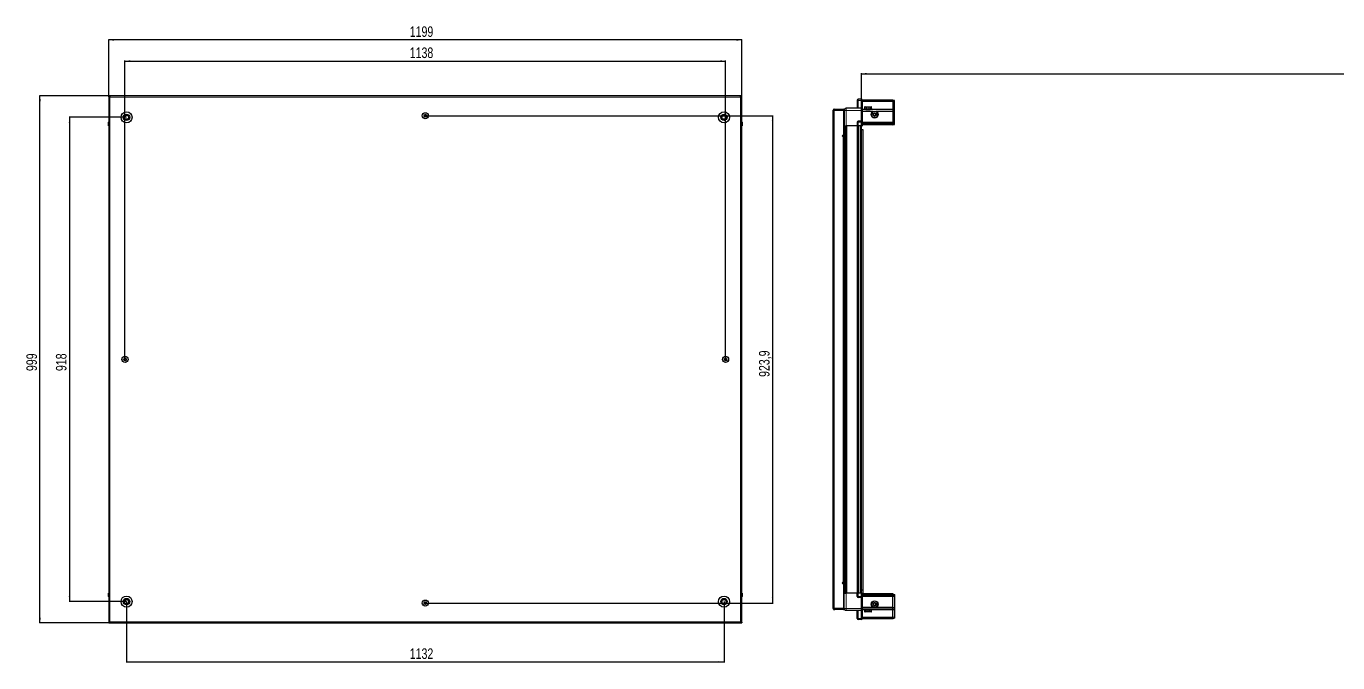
# Model space of a CAD drawing. Header units: millimetres. Extents: x 1315 to 6434, y -1845 to 1872.
# Drawn here: x 1315 to 3800, y 601 to 1808 of the extents above; entities that cross this region are included whole.
import ezdxf

# ---------------------------------------------------------------- set-up
doc = ezdxf.new("R2010")
doc.units = ezdxf.units.MM
doc.layers.add('FORMAT', color=7, linetype='Continuous')
doc.styles.add('SLDTEXTSTYLE0', font='TXT', dxfattribs={"width": 0.75})
doc.dimstyles.new('SLDDIMSTYLE0', dxfattribs={"dimtxt": 20, "dimasz": 10, "dimexe": 0, "dimexo": 0.0625, "dimgap": 5, "dimtad": 2, "dimdec": 1, "dimrnd": 1e-09, "dimzin": 12, "dimdsep": 46, "dimtxsty": 'SLDTEXTSTYLE0', "dimsah": 1, "dimcen": 0.09, "dimadec": 0, "dimazin": 3, "dimtfac": 1, "dimtofl": 0, "dimtmove": 0, "dimatfit": 3, "dimfxl": 0, "dimfrac": 2, "dimtolj": 1, "dimtzin": 12, "dimarcsym": 0})

# ---------------------------------------------------------------- blocks, each defined once
blk = doc.blocks.new('_D')
at = {"layer": 'FORMAT'}
for p, q in [((1471.3, 1675.8), (1339.8, 1675.8)), ((1340.8, 676.8), (1340.8, 1675.8)), ((1471.3, 676.8), (1339.8, 676.8))]:
    blk.add_line(p, q, dxfattribs=at)
for points in [[(1340.8, 1675.8), (1339.3, 1665.8), (1342.4, 1665.8)], [(1340.8, 676.8), (1342.4, 686.8), (1339.3, 686.8)]]:
    blk.add_solid(points, dxfattribs=at)
at = {"layer": 'FORMAT', "insert": (1315, 1154.2), "char_height": 20, "attachment_point": 1, "rotation": 90, "style": 'SLDTEXTSTYLE0'}
blk.add_mtext('999', dxfattribs=at)
blk = doc.blocks.new('_D_1')
at = {"layer": 'FORMAT'}
for p, q in [((1471.3, 1675.8), (1471.3, 1782.8)), ((2670.3, 1781.8), (1471.3, 1781.8)), ((2670.3, 1675.8), (2670.3, 1782.8))]:
    blk.add_line(p, q, dxfattribs=at)
for points in [[(1471.3, 1781.8), (1481.3, 1780.3), (1481.3, 1783.4)], [(2670.3, 1781.8), (2660.3, 1783.4), (2660.3, 1780.3)]]:
    blk.add_solid(points, dxfattribs=at)
at = {"layer": 'FORMAT', "insert": (2041.3, 1807.6), "char_height": 20, "attachment_point": 1, "style": 'SLDTEXTSTYLE0'}
blk.add_mtext('1199', dxfattribs=at)
blk = doc.blocks.new('_D_2')
at = {"layer": 'FORMAT'}
for p, q in [((1504.8, 717.3), (1504.8, 601.8)), ((2636.8, 717.3), (2636.8, 601.8)), ((1504.8, 602.8), (2636.8, 602.8))]:
    blk.add_line(p, q, dxfattribs=at)
for points in [[(1504.8, 602.8), (1514.8, 601.3), (1514.8, 604.4)], [(2636.8, 602.8), (2626.8, 604.4), (2626.8, 601.3)]]:
    blk.add_solid(points, dxfattribs=at)
at = {"layer": 'FORMAT', "insert": (2041.3, 628.6), "char_height": 20, "attachment_point": 1, "style": 'SLDTEXTSTYLE0'}
blk.add_mtext('1132', dxfattribs=at)
blk = doc.blocks.new('_D_3')
at = {"layer": 'FORMAT'}
for p, q in [((1501.8, 1176.3), (1501.8, 1742.8)), ((1501.8, 1741.8), (2639.8, 1741.8)), ((2639.8, 1176.3), (2639.8, 1742.8))]:
    blk.add_line(p, q, dxfattribs=at)
for points in [[(1501.8, 1741.8), (1511.8, 1740.3), (1511.8, 1743.4)], [(2639.8, 1741.8), (2629.8, 1743.4), (2629.8, 1740.3)]]:
    blk.add_solid(points, dxfattribs=at)
at = {"layer": 'FORMAT', "insert": (2041.3, 1767.6), "char_height": 20, "attachment_point": 1, "style": 'SLDTEXTSTYLE0'}
blk.add_mtext('1138', dxfattribs=at)
blk = doc.blocks.new('_D_4')
at = {"layer": 'FORMAT'}
for p, q in [((2070.8, 1638.3), (2729.8, 1638.3)), ((2728.8, 1638.3), (2728.8, 714.5)), ((2070.8, 714.5), (2729.8, 714.5))]:
    blk.add_line(p, q, dxfattribs=at)
for points in [[(2728.8, 1638.3), (2727.3, 1628.3), (2730.4, 1628.3)], [(2728.8, 714.5), (2730.4, 724.5), (2727.3, 724.5)]]:
    blk.add_solid(points, dxfattribs=at)
at = {"layer": 'FORMAT', "insert": (2703, 1143.1), "char_height": 20, "attachment_point": 1, "rotation": 90, "style": 'SLDTEXTSTYLE0'}
blk.add_mtext('923,9', dxfattribs=at)
blk = doc.blocks.new('_D_5')
at = {"layer": 'FORMAT'}
for p, q in [((1504.8, 1635.3), (1395.8, 1635.3)), ((1396.8, 1635.3), (1396.8, 717.3)), ((1504.8, 717.3), (1395.8, 717.3))]:
    blk.add_line(p, q, dxfattribs=at)
for points in [[(1396.8, 1635.3), (1395.3, 1625.3), (1398.4, 1625.3)], [(1396.8, 717.3), (1398.4, 727.3), (1395.3, 727.3)]]:
    blk.add_solid(points, dxfattribs=at)
at = {"layer": 'FORMAT', "insert": (1371, 1154.2), "char_height": 20, "attachment_point": 1, "rotation": 90, "style": 'SLDTEXTSTYLE0'}
blk.add_mtext('918', dxfattribs=at)
blk = doc.blocks.new('_D_6')
at = {"layer": 'FORMAT'}
for p, q in [((2897, 1619.3), (2897, 1718.8)), ((2897, 1717.8), (4997, 1717.8)), ((4997, 1619.3), (4997, 1718.8))]:
    blk.add_line(p, q, dxfattribs=at)
for points in [[(2897, 1717.8), (2907, 1716.3), (2907, 1719.4)], [(4997, 1717.8), (4987, 1719.4), (4987, 1716.3)]]:
    blk.add_solid(points, dxfattribs=at)
at = {"layer": 'FORMAT', "insert": (3917.4, 1743.6), "char_height": 20, "attachment_point": 1, "style": 'SLDTEXTSTYLE0'}
blk.add_mtext('2100', dxfattribs=at)

msp = doc.modelspace()

# ---------------------------------------------------------------- linework, layer by layer
at = {"color": 7, "linetype": 'Continuous', "lineweight": 25}
for p, q in [((1471.32, 1674.32), (1471.32, 1675.82)), ((1473.42, 1675.82), (1471.32, 1675.82)), ((1471.32, 1674.32), (1473.42, 1674.32)), ((1471.32, 1674.32), (1471.32, 1673.72)), ((1471.32, 1673.72), (1471.32, 678.92)), ((1471.32, 1673.72), (1473.42, 1673.72)), ((1473.42, 1675.82), (1473.42, 1673.72)), ((2668.22, 1675.82), (1473.42, 1675.82)), ((2668.22, 1673.72), (2668.22, 1675.82)), ((2670.32, 1675.82), (2668.22, 1675.82)), ((2668.22, 1674.32), (2670.32, 1674.32)), ((2668.22, 1673.72), (2670.32, 1673.72)), ((2670.32, 1674.32), (2670.32, 1675.82)), ((2670.32, 1673.72), (2670.32, 1674.32)), ((2670.32, 678.92), (2670.32, 1673.72)), ((2889.13, 1667.32), (2889.13, 1652.32)), ((2897.13, 1669.32), (2891.13, 1669.32)), ((2897.13, 1669.32), (2897.46, 1669.32)), ((2897.13, 1669.32), (2897.13, 1667.32)), ((2897.13, 1652.52), (2897.13, 1667.32)), ((2897.13, 1652.52), (2897.13, 1667.32)), ((2898.33, 1668.82), (2897.46, 1669.32)), ((2898.33, 1667.32), (2898.33, 1668.82)), ((2956.63, 1667.82), (2898.33, 1667.82)), ((2898.33, 1667.32), (2898.33, 1652.52)), ((2956.63, 1665.32), (2898.33, 1665.32)), ((2956.63, 1667.82), (2956.63, 1665.32)), ((2959.63, 1667.02), (2956.63, 1667.82)), ((2956.63, 1665.32), (2956.63, 1650.82)), ((2959.63, 1665.17), (2956.63, 1665.32)), ((2959.63, 1665.17), (2959.63, 1667.02)), ((2959.63, 1650.82), (2959.63, 1665.17)), ((2843.63, 1643.96), (2843.33, 1643.96)), ((2843.33, 1632.39), (2843.33, 1643.96)), ((2845.13, 1648.47), (2843.63, 1648.47)), ((2843.63, 1647.97), (2843.63, 1648.47)), ((2843.63, 704.67), (2843.63, 1647.97)), ((2845.73, 1649.07), (2845.73, 1650.57)), ((2845.73, 1650.57), (2846.63, 1650.57)), ((2845.73, 1649.07), (2846.63, 1649.07)), ((2845.73, 1648.57), (2863.13, 1648.57)), ((2846.63, 1649.07), (2846.63, 1650.57)), ((2846.63, 1650.57), (2863.13, 1650.57)), ((2846.63, 1649.07), (2863.13, 1649.07)), ((2863.13, 1649.07), (2863.13, 1650.57)), ((2864.63, 1648.57), (2863.13, 1648.57)), ((2863.13, 1648.57), (2863.13, 1601.07)), ((2864.63, 1648.32), (2864.63, 1619.32)), ((2897.13, 1652.32), (2868.13, 1652.32)), ((2897.13, 1652.32), (2897.13, 1652.52)), ((2897.13, 1652.32), (2898.33, 1652.32)), ((2897.13, 1648.32), (2897.13, 1652.32)), ((2897.13, 1628.02), (2897.13, 1648.32)), ((2898.33, 1652.52), (2898.33, 1652.32)), ((2898.33, 1652.32), (2898.33, 1648.32)), ((2956.63, 1649.82), (2898.33, 1649.82)), ((2898.33, 1648.32), (2898.33, 1628.02)), ((2919.63, 1646.32), (2898.33, 1646.32)), ((2903.13, 1654.22), (2903.13, 1651.82)), ((2903.13, 1651.82), (2903.13, 1651.32)), ((2903.13, 1651.32), (2903.26, 1651.32)), ((2903.45, 1651.82), (2903.26, 1651.82)), ((2903.26, 1651.82), (2903.26, 1651.32)), ((2903.26, 1651.32), (2903.45, 1651.32)), ((2903.45, 1651.82), (2903.45, 1651.32)), ((2903.45, 1651.32), (2903.98, 1651.32)), ((2903.93, 1655.02), (2911.09, 1655.02)), ((2904.38, 1651.82), (2903.98, 1651.82)), ((2903.98, 1651.82), (2903.98, 1651.32)), ((2903.98, 1651.32), (2904.38, 1651.32)), ((2904.38, 1651.82), (2904.38, 1651.32)), ((2904.38, 1651.32), (2905.25, 1651.32)), ((2905.23, 1651.32), (2905.23, 1651.22)), ((2905.23, 1651.22), (2914.03, 1651.22)), ((2905.82, 1651.82), (2905.25, 1651.82)), ((2905.25, 1651.82), (2905.25, 1651.32)), ((2905.25, 1651.32), (2905.82, 1651.32)), ((2905.63, 1650.82), (2906.32, 1650.34)), ((2905.63, 1650.82), (2910.66, 1650.82)), ((2906.32, 1650.34), (2905.63, 1649.86)), ((2905.63, 1649.86), (2905.63, 1649.82)), ((2905.63, 1649.86), (2910.66, 1649.86)), ((2905.82, 1651.82), (2905.82, 1651.32)), ((2905.82, 1651.32), (2906.95, 1651.32)), ((2906.32, 1650.34), (2910.48, 1650.34)), ((2907.64, 1651.82), (2906.95, 1651.82)), ((2906.95, 1651.82), (2906.95, 1651.32)), ((2906.95, 1651.32), (2907.64, 1651.32)), ((2907.64, 1651.82), (2907.64, 1651.32)), ((2907.64, 1651.32), (2908.91, 1651.32)), ((2909.65, 1651.82), (2908.91, 1651.82)), ((2908.91, 1651.82), (2908.91, 1651.32)), ((2908.91, 1651.32), (2909.14, 1651.32)), ((2909.14, 1651.82), (2909.14, 1651.32)), ((2909.64, 1651.82), (2909.64, 1651.32)), ((2909.64, 1651.32), (2909.65, 1651.32)), ((2909.65, 1651.82), (2909.65, 1651.32)), ((2909.65, 1651.32), (2910.94, 1651.32)), ((2910.48, 1650.34), (2912.94, 1650.34)), ((2910.66, 1650.82), (2913.63, 1650.82)), ((2910.66, 1649.86), (2913.63, 1649.86)), ((2911.65, 1651.82), (2910.94, 1651.82)), ((2910.94, 1651.82), (2910.94, 1651.32)), ((2911, 1651.82), (2911, 1651.32)), ((2911, 1651.32), (2911.65, 1651.32)), ((2911.09, 1655.02), (2915.33, 1655.02)), ((2911.65, 1651.82), (2911.65, 1651.32)), ((2911.65, 1651.32), (2912.84, 1651.32)), ((2913.46, 1651.82), (2912.84, 1651.82)), ((2912.84, 1651.82), (2912.84, 1651.32)), ((2912.84, 1651.32), (2913.46, 1651.32)), ((2912.94, 1650.34), (2913.63, 1650.82)), ((2913.63, 1649.86), (2912.94, 1650.34)), ((2913.46, 1651.82), (2913.46, 1651.32)), ((2913.46, 1651.32), (2914.43, 1651.32)), ((2913.63, 1649.82), (2913.63, 1649.86)), ((2914.03, 1651.22), (2914.03, 1651.32)), ((2914.9, 1651.82), (2914.43, 1651.82)), ((2914.43, 1651.82), (2914.43, 1651.32)), ((2914.43, 1651.32), (2914.9, 1651.32)), ((2914.9, 1651.82), (2914.9, 1651.32)), ((2914.9, 1651.32), (2915.55, 1651.32)), ((2915.82, 1651.82), (2915.55, 1651.82)), ((2915.55, 1651.82), (2915.55, 1651.32)), ((2915.55, 1651.32), (2915.82, 1651.32)), ((2915.82, 1651.82), (2915.82, 1651.32)), ((2915.82, 1651.32), (2916.09, 1651.32)), ((2916.13, 1651.82), (2916.09, 1651.82)), ((2916.09, 1651.82), (2916.09, 1651.32)), ((2916.09, 1651.32), (2916.13, 1651.32)), ((2916.13, 1651.82), (2916.13, 1654.22)), ((2916.13, 1651.82), (2916.13, 1651.32)), ((2956.63, 1646.32), (2924.63, 1646.32)), ((2956.63, 1650.82), (2956.63, 1649.82)), ((2956.63, 1649.82), (2956.63, 1646.32)), ((2959.63, 1649.02), (2956.63, 1649.82)), ((2956.63, 1646.32), (2956.63, 1625.82)), ((2956.63, 1646.32), (2959.63, 1645.99)), ((2959.63, 1649.02), (2959.63, 1650.82)), ((2959.63, 1645.99), (2959.63, 1649.02)), ((2959.63, 1625.82), (2959.63, 1645.99)), ((1470.82, 1625.82), (1470.82, 1619.32)), ((1470.82, 1619.32), (1470.82, 1625.82)), ((1470.82, 1619.32), (1470.82, 1619.32)), ((1471.32, 1619.32), (1470.82, 1619.32)), ((1470.97, 1619.32), (1470.97, 733.32)), ((2670.32, 1627.15), (2670.32, 1627.15)), ((2670.32, 1619.32), (2670.82, 1619.32)), ((2670.67, 733.32), (2670.67, 1619.32)), ((2670.82, 1625.82), (2670.82, 1619.32)), ((2670.82, 1619.32), (2670.82, 1625.82)), ((2670.82, 1619.32), (2670.82, 1619.32)), ((2670.82, 1619.32), (2670.82, 1619.32)), ((2843.33, 1632.39), (2843.63, 1632.39)), ((2863.13, 1622.07), (2864.63, 1622.07)), ((2864.63, 1619.32), (2863.13, 1619.32)), ((2865.28, 733.32), (2865.28, 1619.32)), ((2867.07, 1619.32), (2867.07, 733.32)), ((2867.1, 1619.32), (2867.1, 733.32)), ((2889.13, 1619.32), (2868.13, 1619.32)), ((2889.13, 1625.82), (2889.13, 1619.32)), ((2889.13, 1619.32), (2891.13, 1619.32)), ((2889.78, 733.32), (2889.78, 1619.32)), ((2897.13, 1627.82), (2891.13, 1627.82)), ((2897.13, 1619.32), (2891.13, 1619.32)), ((2896.98, 733.32), (2896.98, 1619.32)), ((2897.13, 1627.82), (2897.13, 1628.02)), ((2897.13, 1627.82), (2897.13, 1625.82)), ((2897.13, 1627.82), (2898.33, 1627.82)), ((2897.13, 1619.32), (2897.13, 1625.82)), ((2897.13, 1619.32), (2897.13, 1625.82)), ((2897.13, 1619.32), (2897.46, 1619.32)), ((2897.13, 1619.32), (2897.13, 1619.32)), ((2897.46, 1619.32), (2897.46, 1625.82)), ((2898.33, 1619.32), (2897.46, 1619.32)), ((2897.46, 1619.32), (2897.46, 1619.32)), ((2898.33, 1628.02), (2898.33, 1627.82)), ((2898.33, 1627.15), (2898.33, 1627.82)), ((2898.33, 1627.15), (2898.33, 1619.32)), ((2956.63, 1624.82), (2898.33, 1624.82)), ((2956.63, 1623.82), (2898.33, 1623.82)), ((2956.63, 1622.32), (2898.33, 1622.32)), ((2956.63, 1620.82), (2898.33, 1620.82)), ((2956.63, 1625.82), (2956.63, 1624.82)), ((2956.63, 1624.82), (2956.63, 1623.82)), ((2956.63, 1624.82), (2959.63, 1624.02)), ((2956.63, 1623.82), (2956.63, 1622.32)), ((2956.63, 1623.82), (2959.63, 1623.28)), ((2956.63, 1622.32), (2959.63, 1622.78)), ((2956.63, 1622.32), (2956.63, 1620.82)), ((2956.63, 1620.82), (2959.63, 1621.63)), ((2959.63, 1624.02), (2959.63, 1625.82)), ((2959.63, 1623.28), (2959.63, 1624.02)), ((2959.63, 1622.78), (2959.63, 1623.28)), ((2959.63, 1621.63), (2959.63, 1622.78)), ((2863.13, 1601.07), (2861.78, 1601.07)), ((2861.78, 1599.07), (2862.53, 1599.07)), ((2862.53, 1599.07), (2864.63, 1599.07)), ((2864.63, 1599.07), (2864.63, 753.57)), ((2896.98, 1612.32), (2899.48, 1612.32)), ((2899.48, 1612.32), (2899.48, 738.82)), ((2843.63, 1182.11), (2843.33, 1182.11)), ((2843.33, 1170.54), (2843.33, 1182.11)), ((2843.33, 1170.54), (2843.63, 1170.54)), ((2865.13, 1185.82), (2865.13, 1166.82)), ((2862.53, 753.57), (2861.78, 753.57)), ((2861.78, 751.57), (2863.13, 751.57)), ((2864.63, 753.57), (2862.53, 753.57)), ((2863.13, 751.57), (2863.13, 704.07)), ((1470.82, 733.32), (1470.82, 733.32)), ((1470.82, 726.82), (1470.82, 733.32)), ((1470.82, 733.32), (1470.82, 733.32)), ((1470.82, 733.32), (1470.82, 726.82)), ((1471.32, 733.32), (1470.82, 733.32)), ((1471.32, 725.5), (1471.32, 725.5)), ((2670.32, 733.32), (2670.82, 733.32)), ((2670.82, 733.32), (2670.82, 733.32)), ((2670.82, 726.82), (2670.82, 733.32)), ((2670.82, 733.32), (2670.82, 726.82)), ((2864.63, 733.32), (2863.13, 733.32)), ((2864.63, 730.57), (2863.13, 730.57)), ((2864.63, 704.32), (2864.63, 733.32)), ((2889.13, 733.32), (2868.13, 733.32)), ((2889.13, 726.82), (2889.13, 733.32)), ((2889.13, 733.32), (2891.13, 733.32)), ((2897.13, 733.32), (2891.13, 733.32)), ((2897.13, 724.82), (2891.13, 724.82)), ((2899.48, 738.82), (2896.98, 738.82)), ((2897.13, 726.82), (2897.13, 733.32)), ((2897.13, 733.32), (2897.46, 733.32)), ((2897.13, 726.82), (2897.13, 724.82)), ((2897.13, 726.82), (2897.13, 724.82)), ((2897.13, 724.82), (2898.33, 724.82)), ((2897.13, 724.62), (2897.13, 724.82)), ((2897.13, 704.32), (2897.13, 724.62)), ((2897.46, 726.82), (2897.46, 733.32)), ((2897.46, 733.32), (2898.33, 733.32)), ((2898.33, 733.32), (2898.33, 725.5)), ((2956.63, 731.82), (2898.33, 731.82)), ((2956.63, 730.32), (2898.33, 730.32)), ((2956.63, 728.82), (2898.33, 728.82)), ((2956.63, 727.82), (2898.33, 727.82)), ((2898.33, 724.82), (2898.33, 725.5)), ((2898.33, 724.82), (2898.33, 724.62)), ((2898.33, 724.62), (2898.33, 704.32)), ((2899.48, 738.82), (2899.48, 731.82)), ((2956.63, 730.32), (2956.63, 731.82)), ((2956.63, 731.82), (2959.63, 731.02)), ((2956.63, 728.82), (2956.63, 730.32)), ((2956.63, 730.32), (2959.63, 729.87)), ((2956.63, 728.82), (2959.63, 729.37)), ((2956.63, 727.82), (2956.63, 728.82)), ((2956.63, 727.82), (2959.63, 728.63)), ((2956.63, 726.82), (2956.63, 727.82)), ((2956.63, 706.32), (2956.63, 726.82)), ((2959.63, 731.02), (2959.63, 729.87)), ((2959.63, 729.87), (2959.63, 729.37)), ((2959.63, 729.37), (2959.63, 728.63)), ((2959.63, 728.63), (2959.63, 726.82)), ((2959.63, 726.82), (2959.63, 706.66)), ((2843.63, 720.26), (2843.33, 720.26)), ((2843.33, 710.58), (2843.33, 720.26)), ((2843.33, 708.69), (2843.33, 710.58)), ((2843.33, 708.69), (2843.63, 708.69)), ((2843.63, 704.17), (2843.63, 704.67)), ((2845.13, 704.17), (2843.63, 704.17)), ((2863.13, 704.07), (2845.73, 704.07)), ((2845.73, 703.57), (2845.73, 702.07)), ((2845.73, 703.57), (2846.63, 703.57)), ((2845.73, 702.07), (2846.63, 702.07)), ((2846.63, 703.57), (2846.63, 702.07)), ((2863.13, 703.57), (2846.63, 703.57)), ((2863.13, 702.07), (2846.63, 702.07)), ((2863.13, 704.07), (2864.63, 704.07)), ((2863.13, 703.57), (2863.13, 702.07)), ((2897.13, 700.32), (2868.13, 700.32)), ((2889.13, 685.32), (2889.13, 700.32)), ((2897.13, 700.32), (2897.13, 704.32)), ((2897.13, 700.32), (2898.33, 700.32)), ((2897.13, 700.12), (2897.13, 700.32)), ((2897.13, 685.32), (2897.13, 700.12)), ((2919.63, 706.32), (2898.33, 706.32)), ((2898.33, 704.32), (2898.33, 700.32)), ((2956.63, 702.82), (2898.33, 702.82)), ((2898.33, 700.32), (2898.33, 700.12)), ((2898.33, 700.12), (2898.33, 685.32)), ((2903.13, 701.32), (2903.13, 698.42)), ((2903.22, 701.32), (2903.13, 701.32)), ((2903.22, 700.82), (2903.22, 701.32)), ((2903.39, 701.32), (2903.22, 701.32)), ((2903.22, 700.82), (2903.39, 700.82)), ((2903.39, 700.82), (2903.39, 701.32)), ((2903.88, 701.32), (2903.39, 701.32)), ((2903.88, 700.82), (2903.88, 701.32)), ((2904.26, 701.32), (2903.88, 701.32)), ((2903.88, 700.82), (2904.26, 700.82)), ((2904.08, 697.62), (2903.93, 697.62)), ((2915.33, 697.62), (2904.08, 697.62)), ((2904.26, 700.82), (2904.26, 701.32)), ((2905.1, 701.32), (2904.26, 701.32)), ((2905.1, 700.82), (2905.1, 701.32)), ((2905.66, 701.32), (2905.1, 701.32)), ((2905.1, 700.82), (2905.66, 700.82)), ((2905.23, 701.42), (2905.23, 701.32)), ((2910.62, 701.42), (2905.23, 701.42)), ((2905.63, 702.82), (2905.63, 702.79)), ((2905.63, 702.79), (2906.32, 702.31)), ((2905.73, 702.79), (2905.63, 702.79)), ((2906.32, 702.31), (2905.63, 701.82)), ((2905.73, 701.82), (2905.63, 701.82)), ((2905.66, 700.82), (2905.66, 701.32)), ((2906.76, 701.32), (2905.66, 701.32)), ((2913.63, 702.79), (2905.73, 702.79)), ((2913.63, 701.82), (2905.73, 701.82)), ((2906.4, 702.31), (2906.32, 702.31)), ((2912.94, 702.31), (2906.4, 702.31)), ((2906.76, 700.82), (2906.76, 701.32)), ((2907.44, 701.32), (2906.76, 701.32)), ((2906.76, 700.82), (2907.44, 700.82)), ((2907.44, 700.82), (2907.44, 701.32)), ((2908.71, 701.32), (2907.44, 701.32)), ((2908.71, 700.82), (2908.71, 701.32)), ((2909, 701.32), (2908.71, 701.32)), ((2908.71, 700.82), (2909.44, 700.82)), ((2909, 700.82), (2909, 701.32)), ((2909.44, 700.82), (2909.44, 701.32)), ((2910.74, 701.32), (2909.44, 701.32)), ((2914.03, 701.42), (2910.62, 701.42)), ((2910.74, 700.82), (2910.74, 701.32)), ((2910.74, 700.82), (2911.46, 700.82)), ((2910.87, 700.82), (2910.87, 701.32)), ((2911.46, 701.32), (2910.87, 701.32)), ((2911.46, 700.82), (2911.46, 701.32)), ((2912.66, 701.32), (2911.46, 701.32)), ((2912.66, 700.82), (2912.66, 701.32)), ((2913.3, 701.32), (2912.66, 701.32)), ((2912.66, 700.82), (2913.3, 700.82)), ((2912.94, 702.31), (2913.63, 702.79)), ((2913.63, 701.82), (2912.94, 702.31)), ((2913.3, 700.82), (2913.3, 701.32)), ((2914.29, 701.32), (2913.3, 701.32)), ((2913.63, 702.79), (2913.63, 702.82)), ((2914.03, 701.32), (2914.03, 701.42)), ((2914.29, 700.82), (2914.29, 701.32)), ((2914.77, 701.32), (2914.29, 701.32)), ((2914.29, 700.82), (2914.77, 700.82)), ((2914.77, 700.82), (2914.77, 701.32)), ((2915.46, 701.32), (2914.77, 701.32)), ((2915.46, 700.82), (2915.46, 701.32)), ((2915.75, 701.32), (2915.46, 701.32)), ((2915.46, 700.82), (2915.75, 700.82)), ((2915.75, 700.82), (2915.75, 701.32)), ((2916.06, 701.32), (2915.75, 701.32)), ((2916.06, 700.82), (2916.06, 701.32)), ((2916.12, 701.32), (2916.06, 701.32)), ((2916.06, 700.82), (2916.12, 700.82)), ((2916.12, 700.82), (2916.12, 701.32)), ((2916.13, 701.32), (2916.12, 701.32)), ((2916.13, 698.42), (2916.13, 701.32)), ((2956.63, 706.32), (2924.63, 706.32)), ((2956.63, 706.32), (2959.63, 706.66)), ((2956.63, 702.82), (2956.63, 706.32)), ((2959.63, 703.63), (2956.63, 702.82)), ((2956.63, 701.82), (2956.63, 702.82)), ((2956.63, 687.32), (2956.63, 701.82)), ((2959.63, 706.66), (2959.63, 703.63)), ((2959.63, 703.63), (2959.63, 701.82)), ((2959.63, 701.82), (2959.63, 687.48)), ((1473.42, 678.92), (1471.32, 678.92)), ((1471.32, 678.92), (1471.32, 678.32)), ((1471.32, 678.32), (1471.32, 676.82)), ((1473.42, 678.32), (1471.32, 678.32)), ((1471.32, 676.82), (1473.42, 676.82)), ((1473.42, 678.92), (1473.42, 676.82)), ((1473.42, 676.82), (2668.22, 676.82)), ((2670.32, 678.92), (2668.22, 678.92)), ((2668.22, 676.82), (2668.22, 678.92)), ((2670.32, 678.32), (2668.22, 678.32)), ((2668.22, 676.82), (2670.32, 676.82)), ((2670.32, 678.32), (2670.32, 678.92)), ((2670.32, 678.32), (2670.32, 676.82)), ((2897.13, 683.32), (2891.13, 683.32)), ((2897.13, 685.32), (2897.13, 683.32)), ((2897.13, 683.32), (2897.46, 683.32)), ((2897.13, 683.32), (2897.46, 683.32)), ((2897.13, 683.32), (2897.13, 683.32)), ((2897.46, 683.32), (2898.33, 683.82)), ((2897.46, 683.32), (2898.33, 683.82)), ((2956.63, 687.32), (2898.33, 687.32)), ((2898.33, 683.82), (2898.33, 685.32)), ((2956.63, 684.82), (2898.33, 684.82)), ((2959.63, 687.48), (2956.63, 687.32)), ((2956.63, 684.82), (2956.63, 687.32)), ((2959.63, 685.63), (2956.63, 684.82)), ((2959.63, 687.48), (2959.63, 685.63))]:
    msp.add_line(p, q, dxfattribs=at)
at = {"color": 8, "linetype": 'Continuous', "lineweight": 18}
for p, q in [((2668.22, 1673.72), (1473.42, 1673.72)), ((1473.42, 1673.72), (1473.42, 678.92)), ((2668.22, 678.92), (2668.22, 1673.72)), ((2891.13, 1667.32), (2889.13, 1667.32)), ((2891.13, 1667.32), (2891.13, 1669.32)), ((2891.13, 1652.32), (2891.13, 1667.32)), ((2897.13, 1667.32), (2891.13, 1667.32)), ((2897.13, 1667.32), (2898.33, 1667.32)), ((2845.73, 1648.57), (2845.73, 704.07)), ((2868.13, 1619.32), (2868.13, 1648.32)), ((2897.13, 1648.32), (2868.13, 1648.32)), ((2897.13, 1652.52), (2898.33, 1652.52)), ((2897.13, 1648.32), (2898.33, 1648.32)), ((2905.63, 1650.82), (2898.33, 1650.82)), ((2903.13, 1654.22), (2911.3, 1654.22)), ((2911.3, 1654.22), (2916.13, 1654.22)), ((2956.63, 1650.82), (2913.63, 1650.82)), ((2959.63, 1650.82), (2956.63, 1650.82)), ((1471.32, 1625.82), (1470.82, 1625.82)), ((2670.32, 1625.82), (2670.82, 1625.82)), ((2864.63, 1599.07), (2864.63, 1619.32)), ((2865.86, 1619.32), (2865.86, 733.32)), ((2868.31, 733.32), (2868.31, 1619.32)), ((2869.72, 1619.32), (2869.72, 733.32)), ((2889.13, 1625.82), (2891.13, 1625.82)), ((2889.13, 733.32), (2889.13, 1619.32)), ((2891.13, 1625.82), (2891.13, 1627.82)), ((2891.13, 1619.32), (2891.13, 1625.82)), ((2897.13, 1625.82), (2891.13, 1625.82)), ((2891.78, 733.32), (2891.78, 1619.32)), ((2894.98, 733.32), (2894.98, 1619.32)), ((2897.13, 1628.02), (2898.33, 1628.02)), ((2897.13, 1625.82), (2897.46, 1625.82)), ((2897.13, 1619.32), (2897.46, 1619.32)), ((2956.63, 1625.82), (2898.33, 1625.82)), ((2956.63, 1625.82), (2959.63, 1625.82)), ((2862.53, 753.57), (2862.53, 1599.07)), ((2864.63, 733.32), (2864.63, 753.57)), ((1471.32, 726.82), (1470.82, 726.82)), ((2670.32, 726.82), (2670.82, 726.82)), ((2868.13, 733.32), (2868.13, 704.32)), ((2889.13, 726.82), (2891.13, 726.82)), ((2891.13, 733.32), (2891.13, 726.82)), ((2891.13, 726.82), (2891.13, 724.82)), ((2897.13, 726.82), (2891.13, 726.82)), ((2897.13, 726.82), (2897.46, 726.82)), ((2898.33, 724.62), (2897.13, 724.62)), ((2956.63, 726.82), (2898.33, 726.82)), ((2956.63, 726.82), (2959.63, 726.82)), ((2897.13, 704.32), (2868.13, 704.32)), ((2891.13, 700.32), (2891.13, 685.32)), ((2897.13, 704.32), (2898.33, 704.32)), ((2898.33, 700.12), (2897.13, 700.12)), ((2905.63, 701.82), (2898.33, 701.82)), ((2903.3, 698.42), (2903.13, 698.42)), ((2916.13, 698.42), (2903.3, 698.42)), ((2956.63, 701.82), (2913.63, 701.82)), ((2959.63, 701.82), (2956.63, 701.82)), ((1473.42, 678.92), (2668.22, 678.92)), ((2891.13, 685.32), (2889.13, 685.32)), ((2897.13, 685.32), (2891.13, 685.32)), ((2891.13, 685.32), (2891.13, 683.32)), ((2897.13, 685.32), (2898.33, 685.32))]:
    msp.add_line(p, q, dxfattribs=at)
at = {"color": 7, "linetype": 'Continuous', "lineweight": 25}
for centre, radius in [((1504.82, 1635.32), 10.5), ((1504.82, 1635.32), 6), ((2070.82, 1638.17), 5.79), ((2070.82, 1638.17), 1.85), ((2636.82, 1635.32), 10.5), ((2636.82, 1635.32), 6), ((2922.13, 1640.32), 6.5), ((2922.13, 1640.32), 3.46), ((1504.82, 1635.32), 3.9), ((2636.82, 1635.32), 3.9), ((1501.97, 1176.32), 5.79), ((1501.97, 1176.32), 1.85), ((2639.67, 1176.32), 5.79), ((2639.67, 1176.32), 1.85), ((1504.82, 717.32), 10.5), ((1504.82, 717.32), 6), ((1504.82, 717.32), 3.9), ((2636.82, 717.32), 10.5), ((2636.82, 717.32), 6), ((2636.82, 717.32), 3.9), ((2070.82, 714.47), 5.79), ((2070.82, 714.47), 1.85), ((2922.13, 712.32), 6.5), ((2922.13, 712.32), 3.46)]:
    msp.add_circle(centre, radius, dxfattribs=at)
at = {"color": 8, "linetype": 'Continuous', "lineweight": 18}
for centre in [(2922.13, 1640.32), (2922.13, 712.32)]:
    msp.add_circle(centre, 5.7, dxfattribs=at)
at = {"color": 7, "linetype": 'Continuous', "lineweight": 25}
for centre, radius, start, end in [((2891.13, 1667.32), 2, 90, 180), ((2845.63, 1648.07), 0.5, 90, 117.52901), ((2863.03, 1648.47), 0.6, 9.59407, 90), ((2863.03, 1648.47), 2.1, 32.2369, 87.2706), ((2903.93, 1654.22), 0.8, 90, 180), ((2905.23, 1650.82), 0.4, 0, 90), ((2914.03, 1650.82), 0.4, 90, 180), ((2915.33, 1654.22), 0.8, 0, 90), ((2922.13, 1640.32), 2.5, 161.00659, 221.00659), ((2922.13, 1640.32), 2.5, 101.00659, 161.00659), ((2922.13, 1640.32), 2.5, 41.00659, 101.00659), ((2922.13, 1640.32), 2.5, 341.00659, 41.00659), ((1472.82, 1625.82), 2, 138.57492, 180), ((1472.82, 1625.82), 2, 138.59038, 180), ((1504.82, 1635.32), 4.62, 120, 180), ((1504.82, 1635.32), 4.62, 180, 240), ((1504.82, 1635.32), 4.62, 60, 120), ((1504.82, 1635.32), 4.62, 240, 300), ((1504.82, 1635.32), 4.62, 360, 60), ((1504.82, 1635.32), 4.62, 300, 360), ((2636.82, 1635.32), 4.62, 120, 180), ((2636.82, 1635.32), 4.62, 180, 240), ((2636.82, 1635.32), 4.62, 60, 120), ((2636.82, 1635.32), 4.62, 240, 300), ((2636.82, 1635.32), 4.62, 360, 60), ((2636.82, 1635.32), 4.62, 300, 360), ((2668.82, 1625.82), 2, 33.78451, 41.40962), ((2668.82, 1625.82), 2, 0, 41.40962), ((2668.82, 1625.82), 2, 360, 19.56674), ((2891.13, 1625.82), 2, 90, 180), ((2894.48, 1621.97), 5, 300, 346.70293), ((2922.13, 1640.32), 2.5, 221.00659, 281.00659), ((2922.13, 1640.32), 2.5, 281.00659, 341.00659), ((2861.78, 1600.07), 1, 90, 270), ((2862.13, 1185.82), 3, 0, 33.55731), ((2862.13, 1166.82), 3, 326.44269, 0), ((2861.78, 752.57), 1, 90, 270), ((1472.82, 726.82), 2, 180, 199.56674), ((1472.82, 726.82), 2, 180, 221.40962), ((1472.82, 726.82), 2, 213.78451, 221.40962), ((1504.82, 717.32), 4.62, 120, 180), ((1504.82, 717.32), 4.62, 60, 120), ((1504.82, 717.32), 4.62, 360, 60), ((2636.82, 717.32), 4.62, 120, 180), ((2636.82, 717.32), 4.62, 60, 120), ((2636.82, 717.32), 4.62, 360, 60), ((2668.82, 726.82), 2, 318.59038, 0), ((2891.13, 726.82), 2, 180, 270), ((1504.82, 717.32), 4.62, 180, 240), ((1504.82, 717.32), 4.62, 240, 300), ((1504.82, 717.32), 4.62, 300, 360), ((2636.82, 717.32), 4.62, 180, 240), ((2636.82, 717.32), 4.62, 240, 300), ((2636.82, 717.32), 4.62, 300, 360), ((2845.63, 704.57), 0.5, 243.29122, 270), ((2863.03, 704.17), 0.6, 270, 350.40593), ((2863.03, 704.17), 2.1, 272.7294, 327.8305), ((2903.93, 698.42), 0.8, 180, 270), ((2905.23, 701.82), 0.4, 270, 0), ((2914.03, 701.82), 0.4, 180, 270), ((2915.33, 698.42), 0.8, 270, 0), ((2922.13, 712.32), 2.5, 127.98423, 187.98423), ((2922.13, 712.32), 2.5, 187.98423, 247.98423), ((2922.13, 712.32), 2.5, 67.98423, 127.98423), ((2922.13, 712.32), 2.5, 247.98423, 307.98423), ((2922.13, 712.32), 2.5, 7.98423, 67.98423), ((2922.13, 712.32), 2.5, 307.98423, 7.98423), ((2891.13, 685.32), 2, 180, 270)]:
    msp.add_arc(centre, radius, start, end, dxfattribs=at)
for centre, start_param, end_param in [((2900.92, 1625.82), 2.4188584, 3.1415927), ((2900.92, 726.82), 3.1415927, 3.8643269)]:
    msp.add_ellipse(centre, major_axis=(3.46, 0), ratio=0.5773503, start_param=start_param, end_param=end_param, dxfattribs=at)
for points, knots in [([(2068.73, 1640.04), (2068.72, 1640.03), (2068.71, 1640), (2068.71, 1639.95), (2068.73, 1639.8), (2068.87, 1639.44), (2069.06, 1638.94), (2068.96, 1638.31), (2068.64, 1637.91), (2068.36, 1637.63), (2068.21, 1637.45), (2068.16, 1637.36), (2068.15, 1637.32), (2068.16, 1637.29), (2068.18, 1637.26), (2068.24, 1637.22), (2068.5, 1637.15), (2068.97, 1637.09), (2069.64, 1636.85), (2069.96, 1636.21), (2070.06, 1635.75), (2070.16, 1635.5), (2070.21, 1635.45), (2070.24, 1635.43), (2070.27, 1635.43), (2070.31, 1635.44), (2070.34, 1635.46), (2070.41, 1635.51), (2070.56, 1635.68), (2070.8, 1635.98), (2071.17, 1636.34), (2071.78, 1636.51), (2072.3, 1636.38), (2072.68, 1636.28), (2072.83, 1636.27), (2072.89, 1636.29), (2072.91, 1636.31), (2072.93, 1636.34), (2072.93, 1636.4), (2072.91, 1636.54), (2072.77, 1636.9), (2072.58, 1637.41), (2072.68, 1638.04), (2073, 1638.44), (2073.28, 1638.72), (2073.43, 1638.9), (2073.48, 1638.98), (2073.49, 1639.03), (2073.48, 1639.06), (2073.46, 1639.08), (2073.4, 1639.13), (2073.14, 1639.2), (2072.67, 1639.25), (2072, 1639.5), (2071.68, 1640.13), (2071.58, 1640.6), (2071.48, 1640.85), (2071.43, 1640.9), (2071.4, 1640.91), (2071.37, 1640.92), (2071.33, 1640.91), (2071.3, 1640.89), (2071.23, 1640.84), (2071.08, 1640.67), (2070.84, 1640.37), (2070.47, 1640.01), (2069.86, 1639.84), (2069.34, 1639.97), (2068.96, 1640.06), (2068.81, 1640.07), (2068.75, 1640.06), (2068.74, 1640.04), (2068.73, 1640.04)], [0, 0, 0, 0, 0.0020087, 0.00442, 0.0093647, 0.0255282, 0.0677053, 0.0957862, 0.1246456, 0.1503415, 0.1605194, 0.1633943, 0.1656965, 0.1672448, 0.1688741, 0.1707699, 0.1786058, 0.2119941, 0.2499945, 0.2879948, 0.3213831, 0.329219, 0.3311148, 0.3327441, 0.3342924, 0.3362166, 0.3385353, 0.3413178, 0.349662, 0.3753578, 0.4042173, 0.4322982, 0.4744753, 0.4906388, 0.4966691, 0.49844, 0.5, 0.5020087, 0.50442, 0.5093647, 0.5255282, 0.5677053, 0.5957862, 0.6246456, 0.6503415, 0.6605194, 0.6633943, 0.6656965, 0.6672448, 0.6688741, 0.6707699, 0.6786058, 0.7119941, 0.7499945, 0.7879948, 0.8213831, 0.829219, 0.8311148, 0.8327441, 0.8342924, 0.8362166, 0.8385353, 0.8413178, 0.849662, 0.8753578, 0.9042173, 0.9322982, 0.9744753, 0.9906388, 0.9966691, 0.99844, 1, 1, 1, 1]), ([(2845.73, 1650.57), (2845.47, 1650.55), (2844.98, 1650.49), (2844.34, 1650.1), (2843.87, 1649.54), (2843.65, 1648.96), (2843.63, 1648.6), (2843.63, 1648.47)], [0, 0, 0, 0, 0.2302553, 0.4485219, 0.6667858, 0.8850496, 1, 1, 1, 1]), ([(2843.63, 1647.97), (2843.65, 1648.02), (2843.71, 1648.11), (2844.1, 1648.24), (2844.66, 1648.37), (2845.24, 1648.48), (2845.6, 1648.55), (2845.73, 1648.57)], [0, 0, 0, 0, 0.2302553, 0.4485219, 0.6667858, 0.8850496, 1, 1, 1, 1]), ([(2868.13, 1652.32), (2867.69, 1652.28), (2867.01, 1652.2), (2866.19, 1651.77), (2865.63, 1651.32), (2865.18, 1650.76), (2864.75, 1649.94), (2864.67, 1649.26), (2864.63, 1648.82)], [0, 0, 0, 0, 0.2394568, 0.3683607, 0.5, 0.6316393, 0.7605432, 1, 1, 1, 1]), ([(2864.63, 1648.82), (2864.63, 1648.82), (2864.63, 1648.8), (2864.63, 1648.69), (2864.63, 1648.52), (2864.63, 1648.39), (2864.63, 1648.32)], [0, 0, 0, 0, 0.2493943, 0.5003335, 0.7501667, 1, 1, 1, 1]), ([(2919.29, 1639.77), (2919.46, 1640.26), (2919.78, 1641.17), (2920.09, 1642.08), (2920.23, 1642.5)], [0, 0, 0, 0, 0.5346859, 1, 1, 1, 1]), ([(2920.23, 1642.5), (2920.74, 1642.6), (2921.69, 1642.78), (2922.63, 1642.97), (2923.07, 1643.05)], [0, 0, 0, 0, 0.5346859, 1, 1, 1, 1]), ([(2923.07, 1643.05), (2923.15, 1642.96), (2923.54, 1642.51), (2924.19, 1641.76), (2924.73, 1641.13), (2924.96, 1640.87)], [0, 0, 0, 0, 0.1331247, 0.6370994, 1, 1, 1, 1]), ([(2924.96, 1640.87), (2924.79, 1640.39), (2924.48, 1639.47), (2924.17, 1638.57), (2924.02, 1638.14)], [0, 0, 0, 0, 0.5346859, 1, 1, 1, 1]), ([(1500.2, 1635.32), (1500.53, 1635.9), (1501.1, 1636.88), (1501.92, 1638.3), (1502.33, 1639.01), (1502.51, 1639.32)], [0, 0, 0, 0, 0.4391308, 0.7513783, 1, 1, 1, 1]), ([(1502.51, 1631.32), (1502.18, 1631.9), (1501.61, 1632.88), (1500.79, 1634.3), (1500.38, 1635.01), (1500.2, 1635.32)], [0, 0, 0, 0, 0.4391308, 0.7513783, 1, 1, 1, 1]), ([(1502.51, 1639.32), (1502.71, 1639.32), (1503.42, 1639.32), (1504.72, 1639.32), (1506.11, 1639.32), (1506.86, 1639.32), (1507.13, 1639.32)], [0, 0, 0, 0, 0.1393293, 0.4852696, 0.8163565, 1, 1, 1, 1]), ([(1507.13, 1631.32), (1506.86, 1631.32), (1506.11, 1631.32), (1504.72, 1631.32), (1503.42, 1631.32), (1502.71, 1631.32), (1502.51, 1631.32)], [0, 0, 0, 0, 0.1836435, 0.5147304, 0.8606707, 1, 1, 1, 1]), ([(1507.13, 1639.32), (1507.46, 1638.75), (1508.03, 1637.77), (1508.85, 1636.35), (1509.26, 1635.64), (1509.44, 1635.32)], [0, 0, 0, 0, 0.4391308, 0.7513783, 1, 1, 1, 1]), ([(1509.44, 1635.32), (1509.11, 1634.75), (1508.54, 1633.77), (1507.72, 1632.35), (1507.31, 1631.64), (1507.13, 1631.32)], [0, 0, 0, 0, 0.4391308, 0.7513783, 1, 1, 1, 1]), ([(2632.2, 1635.32), (2632.53, 1635.9), (2633.1, 1636.88), (2633.92, 1638.3), (2634.33, 1639.01), (2634.51, 1639.32)], [0, 0, 0, 0, 0.4391308, 0.7513783, 1, 1, 1, 1]), ([(2634.51, 1631.32), (2634.18, 1631.9), (2633.61, 1632.88), (2632.79, 1634.3), (2632.38, 1635.01), (2632.2, 1635.32)], [0, 0, 0, 0, 0.4391308, 0.7513783, 1, 1, 1, 1]), ([(2634.51, 1639.32), (2634.71, 1639.32), (2635.42, 1639.32), (2636.72, 1639.32), (2638.11, 1639.32), (2638.86, 1639.32), (2639.13, 1639.32)], [0, 0, 0, 0, 0.1393293, 0.4852696, 0.8163565, 1, 1, 1, 1]), ([(2639.13, 1631.32), (2638.86, 1631.32), (2638.11, 1631.32), (2636.72, 1631.32), (2635.42, 1631.32), (2634.71, 1631.32), (2634.51, 1631.32)], [0, 0, 0, 0, 0.1836435, 0.5147304, 0.8606707, 1, 1, 1, 1]), ([(2639.13, 1639.32), (2639.46, 1638.75), (2640.03, 1637.77), (2640.85, 1636.35), (2641.26, 1635.64), (2641.44, 1635.32)], [0, 0, 0, 0, 0.4391308, 0.7513783, 1, 1, 1, 1]), ([(2641.44, 1635.32), (2641.11, 1634.75), (2640.54, 1633.77), (2639.72, 1632.35), (2639.31, 1631.64), (2639.13, 1631.32)], [0, 0, 0, 0, 0.4391308, 0.7513783, 1, 1, 1, 1]), ([(2864.63, 1619.32), (2864.67, 1619.32), (2864.74, 1619.32), (2865.35, 1619.32), (2866.23, 1619.32), (2867.22, 1619.32), (2867.87, 1619.32), (2868.13, 1619.32)], [0, 0, 0, 0, 0.2146939, 0.4293877, 0.6440816, 0.8587754, 1, 1, 1, 1]), ([(2921.19, 1637.59), (2920.96, 1637.85), (2920.42, 1638.48), (2919.77, 1639.23), (2919.38, 1639.68), (2919.29, 1639.77)], [0, 0, 0, 0, 0.3629006, 0.8668753, 1, 1, 1, 1]), ([(2924.02, 1638.14), (2923.51, 1638.05), (2922.57, 1637.86), (2921.63, 1637.68), (2921.19, 1637.59)], [0, 0, 0, 0, 0.53468586, 1, 1, 1, 1]), ([(1500.4, 1174.01), (1500.41, 1174), (1500.44, 1173.99), (1500.49, 1173.99), (1500.63, 1174.04), (1500.97, 1174.22), (1501.45, 1174.48), (1502.08, 1174.46), (1502.53, 1174.2), (1502.84, 1173.96), (1503.04, 1173.83), (1503.13, 1173.8), (1503.17, 1173.79), (1503.2, 1173.81), (1503.22, 1173.83), (1503.26, 1173.89), (1503.29, 1174.16), (1503.29, 1174.63), (1503.44, 1175.33), (1504.03, 1175.73), (1504.47, 1175.9), (1504.71, 1176.03), (1504.75, 1176.08), (1504.76, 1176.11), (1504.76, 1176.14), (1504.75, 1176.18), (1504.72, 1176.21), (1504.66, 1176.27), (1504.48, 1176.4), (1504.15, 1176.59), (1503.74, 1176.91), (1503.49, 1177.49), (1503.55, 1178.03), (1503.6, 1178.42), (1503.59, 1178.57), (1503.56, 1178.62), (1503.54, 1178.65), (1503.5, 1178.66), (1503.45, 1178.65), (1503.31, 1178.61), (1502.97, 1178.43), (1502.49, 1178.17), (1501.86, 1178.19), (1501.41, 1178.45), (1501.1, 1178.69), (1500.9, 1178.82), (1500.81, 1178.85), (1500.77, 1178.85), (1500.74, 1178.84), (1500.72, 1178.82), (1500.68, 1178.76), (1500.65, 1178.49), (1500.65, 1178.01), (1500.5, 1177.32), (1499.91, 1176.92), (1499.47, 1176.75), (1499.23, 1176.62), (1499.19, 1176.56), (1499.18, 1176.54), (1499.18, 1176.5), (1499.19, 1176.47), (1499.22, 1176.44), (1499.28, 1176.38), (1499.46, 1176.25), (1499.79, 1176.05), (1500.2, 1175.74), (1500.45, 1175.15), (1500.39, 1174.62), (1500.34, 1174.23), (1500.35, 1174.08), (1500.38, 1174.03), (1500.39, 1174.01), (1500.4, 1174.01)], [0, 0, 0, 0, 0.0020087, 0.00442, 0.0093647, 0.0255282, 0.0677053, 0.0957862, 0.1246456, 0.1503415, 0.1605194, 0.1633943, 0.1656965, 0.1672448, 0.1688741, 0.1707699, 0.1786058, 0.2119941, 0.2499945, 0.2879948, 0.3213831, 0.329219, 0.3311148, 0.3327441, 0.3342924, 0.3362166, 0.3385353, 0.3413178, 0.349662, 0.3753578, 0.4042173, 0.4322982, 0.4744753, 0.4906388, 0.4966691, 0.49844, 0.5, 0.5020087, 0.50442, 0.5093647, 0.5255282, 0.5677053, 0.5957862, 0.6246456, 0.6503415, 0.6605194, 0.6633943, 0.6656965, 0.6672448, 0.6688741, 0.6707699, 0.6786058, 0.7119941, 0.7499945, 0.7879948, 0.8213831, 0.829219, 0.8311148, 0.8327441, 0.8342924, 0.8362166, 0.8385353, 0.8413178, 0.849662, 0.8753578, 0.9042173, 0.9322982, 0.9744753, 0.9906388, 0.9966691, 0.99844, 1, 1, 1, 1]), ([(2640.16, 1179.08), (2640.15, 1179.08), (2640.12, 1179.08), (2640.07, 1179.05), (2639.96, 1178.96), (2639.73, 1178.65), (2639.4, 1178.22), (2638.81, 1177.98), (2638.3, 1178.04), (2637.92, 1178.13), (2637.68, 1178.17), (2637.59, 1178.16), (2637.55, 1178.15), (2637.52, 1178.12), (2637.51, 1178.09), (2637.51, 1178.02), (2637.58, 1177.76), (2637.78, 1177.33), (2637.92, 1176.64), (2637.55, 1176.03), (2637.21, 1175.7), (2637.05, 1175.48), (2637.03, 1175.41), (2637.03, 1175.38), (2637.04, 1175.35), (2637.07, 1175.33), (2637.11, 1175.31), (2637.19, 1175.28), (2637.41, 1175.24), (2637.79, 1175.19), (2638.29, 1175.06), (2638.76, 1174.64), (2638.92, 1174.12), (2639.04, 1173.75), (2639.1, 1173.62), (2639.15, 1173.58), (2639.18, 1173.56), (2639.22, 1173.57), (2639.27, 1173.59), (2639.38, 1173.69), (2639.61, 1174), (2639.94, 1174.43), (2640.53, 1174.66), (2641.04, 1174.61), (2641.42, 1174.52), (2641.66, 1174.48), (2641.75, 1174.49), (2641.79, 1174.5), (2641.82, 1174.53), (2641.83, 1174.56), (2641.83, 1174.62), (2641.76, 1174.88), (2641.56, 1175.31), (2641.42, 1176.01), (2641.79, 1176.62), (2642.13, 1176.95), (2642.29, 1177.17), (2642.31, 1177.23), (2642.31, 1177.27), (2642.3, 1177.29), (2642.27, 1177.32), (2642.23, 1177.34), (2642.15, 1177.37), (2641.93, 1177.41), (2641.55, 1177.46), (2641.05, 1177.58), (2640.58, 1178.01), (2640.42, 1178.53), (2640.3, 1178.9), (2640.23, 1179.03), (2640.19, 1179.07), (2640.17, 1179.08), (2640.16, 1179.08)], [0, 0, 0, 0, 0.0020087, 0.00442, 0.0093647, 0.0255282, 0.0677053, 0.0957862, 0.1246456, 0.1503415, 0.1605194, 0.1633943, 0.1656965, 0.1672448, 0.1688741, 0.1707699, 0.1786058, 0.2119941, 0.2499945, 0.2879948, 0.3213831, 0.329219, 0.3311148, 0.3327441, 0.3342924, 0.3362166, 0.3385353, 0.3413178, 0.349662, 0.3753578, 0.4042173, 0.4322982, 0.4744753, 0.4906388, 0.4966691, 0.49844, 0.5, 0.5020087, 0.50442, 0.5093647, 0.5255282, 0.5677053, 0.5957862, 0.6246456, 0.6503415, 0.6605194, 0.6633943, 0.6656965, 0.6672448, 0.6688741, 0.6707699, 0.6786058, 0.7119941, 0.7499945, 0.7879948, 0.8213831, 0.829219, 0.8311148, 0.8327441, 0.8342924, 0.8362166, 0.8385353, 0.8413178, 0.849662, 0.8753578, 0.9042173, 0.9322982, 0.9744753, 0.9906388, 0.9966691, 0.99844, 1, 1, 1, 1]), ([(1500.2, 717.32), (1500.53, 717.9), (1501.1, 718.88), (1501.92, 720.3), (1502.33, 721.01), (1502.51, 721.32)], [0, 0, 0, 0, 0.4391308, 0.7513783, 1, 1, 1, 1]), ([(1502.51, 721.32), (1502.71, 721.32), (1503.42, 721.32), (1504.72, 721.32), (1506.11, 721.32), (1506.86, 721.32), (1507.13, 721.32)], [0, 0, 0, 0, 0.1393293, 0.4852696, 0.8163565, 1, 1, 1, 1]), ([(1507.13, 721.32), (1507.46, 720.75), (1508.03, 719.77), (1508.85, 718.35), (1509.26, 717.64), (1509.44, 717.32)], [0, 0, 0, 0, 0.4391308, 0.7513783, 1, 1, 1, 1]), ([(2632.2, 717.32), (2632.53, 717.9), (2633.1, 718.88), (2633.92, 720.3), (2634.33, 721.01), (2634.51, 721.32)], [0, 0, 0, 0, 0.4391308, 0.7513783, 1, 1, 1, 1]), ([(2634.51, 721.32), (2634.71, 721.32), (2635.42, 721.32), (2636.72, 721.32), (2638.11, 721.32), (2638.86, 721.32), (2639.13, 721.32)], [0, 0, 0, 0, 0.1393293, 0.4852696, 0.8163565, 1, 1, 1, 1]), ([(2639.13, 721.32), (2639.46, 720.75), (2640.03, 719.77), (2640.85, 718.35), (2641.26, 717.64), (2641.44, 717.32)], [0, 0, 0, 0, 0.4391308, 0.7513783, 1, 1, 1, 1]), ([(2864.63, 733.32), (2864.67, 733.32), (2864.74, 733.32), (2865.35, 733.32), (2866.23, 733.32), (2867.22, 733.32), (2867.87, 733.32), (2868.13, 733.32)], [0, 0, 0, 0, 0.2146939, 0.4293877, 0.6440816, 0.8587754, 1, 1, 1, 1]), ([(1502.51, 713.32), (1502.18, 713.9), (1501.61, 714.88), (1500.79, 716.3), (1500.38, 717.01), (1500.2, 717.32)], [0, 0, 0, 0, 0.4391308, 0.7513783, 1, 1, 1, 1]), ([(1507.13, 713.32), (1506.86, 713.32), (1506.11, 713.32), (1504.72, 713.32), (1503.42, 713.32), (1502.71, 713.32), (1502.51, 713.32)], [0, 0, 0, 0, 0.1836435, 0.5147304, 0.8606707, 1, 1, 1, 1]), ([(1509.44, 717.32), (1509.11, 716.75), (1508.54, 715.77), (1507.72, 714.35), (1507.31, 713.64), (1507.13, 713.32)], [0, 0, 0, 0, 0.4391308, 0.7513783, 1, 1, 1, 1]), ([(2073.55, 713.83), (2073.55, 713.84), (2073.55, 713.87), (2073.52, 713.92), (2073.43, 714.04), (2073.14, 714.29), (2072.73, 714.64), (2072.52, 715.24), (2072.61, 715.75), (2072.72, 716.13), (2072.77, 716.36), (2072.77, 716.45), (2072.76, 716.49), (2072.73, 716.52), (2072.7, 716.53), (2072.63, 716.54), (2072.37, 716.48), (2071.93, 716.3), (2071.23, 716.2), (2070.64, 716.61), (2070.33, 716.96), (2070.12, 717.13), (2070.05, 717.16), (2070.02, 717.16), (2069.99, 717.15), (2069.97, 717.12), (2069.94, 717.09), (2069.91, 717.01), (2069.86, 716.79), (2069.79, 716.41), (2069.64, 715.92), (2069.19, 715.48), (2068.66, 715.35), (2068.28, 715.25), (2068.15, 715.19), (2068.11, 715.14), (2068.09, 715.11), (2068.09, 715.08), (2068.12, 715.02), (2068.21, 714.91), (2068.5, 714.66), (2068.91, 714.3), (2069.12, 713.71), (2069.03, 713.2), (2068.92, 712.82), (2068.87, 712.59), (2068.87, 712.49), (2068.88, 712.45), (2068.91, 712.43), (2068.94, 712.41), (2069.01, 712.41), (2069.27, 712.47), (2069.71, 712.64), (2070.41, 712.74), (2071, 712.34), (2071.31, 711.98), (2071.52, 711.81), (2071.58, 711.79), (2071.62, 711.79), (2071.65, 711.8), (2071.67, 711.82), (2071.69, 711.86), (2071.73, 711.94), (2071.78, 712.16), (2071.85, 712.53), (2072, 713.03), (2072.45, 713.47), (2072.98, 713.6), (2073.36, 713.7), (2073.49, 713.76), (2073.53, 713.8), (2073.54, 713.82), (2073.55, 713.83)], [0, 0, 0, 0, 0.0020087, 0.00442, 0.0093647, 0.0255282, 0.0677053, 0.0957862, 0.1246456, 0.1503415, 0.1605194, 0.1633943, 0.1656965, 0.1672448, 0.1688741, 0.1707699, 0.1786058, 0.2119941, 0.2499945, 0.2879948, 0.3213831, 0.329219, 0.3311148, 0.3327441, 0.3342924, 0.3362166, 0.3385353, 0.3413178, 0.349662, 0.3753578, 0.4042173, 0.4322982, 0.4744753, 0.4906388, 0.4966691, 0.49844, 0.5, 0.5020087, 0.50442, 0.5093647, 0.5255282, 0.5677053, 0.5957862, 0.6246456, 0.6503415, 0.6605194, 0.6633943, 0.6656965, 0.6672448, 0.6688741, 0.6707699, 0.6786058, 0.7119941, 0.7499945, 0.7879948, 0.8213831, 0.829219, 0.8311148, 0.8327441, 0.8342924, 0.8362166, 0.8385353, 0.8413178, 0.849662, 0.8753578, 0.9042173, 0.9322982, 0.9744753, 0.9906388, 0.9966691, 0.99844, 1, 1, 1, 1]), ([(2634.51, 713.32), (2634.18, 713.9), (2633.61, 714.88), (2632.79, 716.3), (2632.38, 717.01), (2632.2, 717.32)], [0, 0, 0, 0, 0.4391308, 0.7513783, 1, 1, 1, 1]), ([(2639.13, 713.32), (2638.86, 713.32), (2638.11, 713.32), (2636.72, 713.32), (2635.42, 713.32), (2634.71, 713.32), (2634.51, 713.32)], [0, 0, 0, 0, 0.1836435, 0.5147304, 0.8606707, 1, 1, 1, 1]), ([(2641.44, 717.32), (2641.11, 716.75), (2640.54, 715.77), (2639.72, 714.35), (2639.31, 713.64), (2639.13, 713.32)], [0, 0, 0, 0, 0.4391308, 0.7513783, 1, 1, 1, 1]), ([(2845.73, 704.07), (2845.47, 704.12), (2844.98, 704.21), (2844.34, 704.34), (2843.87, 704.47), (2843.65, 704.58), (2843.63, 704.65), (2843.63, 704.67)], [0, 0, 0, 0, 0.2302553, 0.4485219, 0.6667858, 0.8850496, 1, 1, 1, 1]), ([(2843.63, 704.17), (2843.65, 703.92), (2843.71, 703.43), (2844.1, 702.79), (2844.66, 702.32), (2845.24, 702.1), (2845.6, 702.08), (2845.73, 702.07)], [0, 0, 0, 0, 0.2302553, 0.4485219, 0.6667858, 0.8850496, 1, 1, 1, 1]), ([(2864.63, 703.82), (2864.63, 703.83), (2864.63, 703.84), (2864.63, 703.96), (2864.63, 704.13), (2864.63, 704.26), (2864.63, 704.32)], [0, 0, 0, 0, 0.2493943, 0.5003335, 0.7501667, 1, 1, 1, 1]), ([(2868.13, 700.32), (2867.69, 700.37), (2867.01, 700.44), (2866.19, 700.88), (2865.63, 701.33), (2865.18, 701.89), (2864.75, 702.71), (2864.67, 703.38), (2864.63, 703.82)], [0, 0, 0, 0, 0.2394568, 0.3683607, 0.5, 0.6316393, 0.7605432, 1, 1, 1, 1]), ([(2919.45, 713.41), (2919.86, 713.72), (2920.62, 714.32), (2921.37, 714.91), (2921.73, 715.18)], [0, 0, 0, 0, 0.5346859, 1, 1, 1, 1]), ([(2919.85, 710.55), (2919.83, 710.67), (2919.75, 711.26), (2919.61, 712.25), (2919.5, 713.06), (2919.45, 713.41)], [0, 0, 0, 0, 0.1331247, 0.6370994, 1, 1, 1, 1]), ([(2922.53, 709.46), (2922.05, 709.66), (2921.16, 710.02), (2920.27, 710.38), (2919.85, 710.55)], [0, 0, 0, 0, 0.53468586, 1, 1, 1, 1]), ([(2921.73, 715.18), (2922.2, 714.99), (2923.1, 714.63), (2923.99, 714.27), (2924.4, 714.1)], [0, 0, 0, 0, 0.53468586, 1, 1, 1, 1]), ([(2924.8, 711.24), (2924.4, 710.92), (2923.64, 710.33), (2922.88, 709.74), (2922.53, 709.46)], [0, 0, 0, 0, 0.5346859, 1, 1, 1, 1]), ([(2924.4, 714.1), (2924.45, 713.76), (2924.56, 712.94), (2924.7, 711.96), (2924.79, 711.37), (2924.8, 711.24)], [0, 0, 0, 0, 0.3629006, 0.8668753, 1, 1, 1, 1])]:
    msp.add_open_spline(points, degree=3, knots=knots, dxfattribs=at)
for points in [[(2845.73, 1649.07), (2845.65, 1649.06), (2845.49, 1649.05), (2845.29, 1648.91), (2845.15, 1648.71), (2845.14, 1648.55), (2845.13, 1648.47)], [(2845.13, 704.17), (2845.14, 704.09), (2845.15, 703.94), (2845.29, 703.74), (2845.49, 703.6), (2845.65, 703.58), (2845.73, 703.57)]]:
    msp.add_open_spline(points, degree=3, dxfattribs=at)
at = {"color": 8, "linetype": 'Continuous', "lineweight": 18}
for points in [[(2868.13, 1648.32), (2867.69, 1648.32), (2867.01, 1648.32), (2866.19, 1648.32), (2865.63, 1648.32), (2865.18, 1648.32), (2864.75, 1648.32), (2864.67, 1648.32), (2864.63, 1648.32)], [(2868.13, 704.32), (2867.69, 704.32), (2867.01, 704.32), (2866.19, 704.32), (2865.63, 704.32), (2865.18, 704.32), (2864.75, 704.32), (2864.67, 704.32), (2864.63, 704.32)]]:
    msp.add_open_spline(points, degree=3, knots=[0, 0, 0, 0, 0.2394568, 0.3683607, 0.5, 0.6316393, 0.7605432, 1, 1, 1, 1], dxfattribs=at)
for points in [[(2868.13, 1648.32), (2868.13, 1648.85), (2868.13, 1649.9), (2868.13, 1651.22), (2868.13, 1652.14), (2868.13, 1652.26), (2868.13, 1652.32)], [(2868.13, 704.32), (2868.13, 703.8), (2868.13, 702.75), (2868.13, 701.43), (2868.13, 700.5), (2868.13, 700.38), (2868.13, 700.32)]]:
    msp.add_open_spline(points, degree=3, dxfattribs=at)

# ---------------------------------------------------------------- dimensions: what is measured, and where the dimension line sits
at = {"layer": 'FORMAT'}
for base, p1, p2, picture, middle in [((1471.32, 1781.82), (2670.32, 1675.82), (1471.32, 1675.82), '_D_1', (2070.82, 1781.82)), ((2639.82, 1741.82), (1501.82, 1176.32), (2639.82, 1176.32), '_D_3', (2070.82, 1741.82)), ((2636.82, 602.82), (1504.82, 717.32), (2636.82, 717.32), '_D_2', (2070.82, 602.82))]:
    dim = msp.add_linear_dim(base=base, p1=p1, p2=p2, dimstyle='SLDDIMSTYLE0', dxfattribs=at)
    dim.commit()
    dim.dimension.update_dxf_attribs({"geometry": picture, "text_midpoint": middle, "dimtype": 160})
for base, p1, p2, angle, picture, middle in [((4996.98, 1717.82), (2896.98, 1619.32), (4996.98, 1619.32), 0, '_D_6', (3946.98, 1717.82)), ((1340.82, 1675.82), (1471.32, 676.82), (1471.32, 1675.82), 90, '_D', (1340.82, 1176.32)), ((1396.82, 717.32), (1504.82, 1635.32), (1504.82, 717.32), 90, '_D_5', (1396.82, 1176.32)), ((2728.8202948, 714.47343353), (2070.8199379, 1638.32343353), (2070.8199379, 714.47343353), 90, '_D_4', (2728.8202948, 1176.39843353))]:
    dim = msp.add_linear_dim(base=base, p1=p1, p2=p2, angle=angle, dimstyle='SLDDIMSTYLE0', dxfattribs=at)
    dim.commit()
    dim.dimension.update_dxf_attribs({"geometry": picture, "text_midpoint": middle, "dimtype": 160})

doc.saveas('drawing.dxf')
